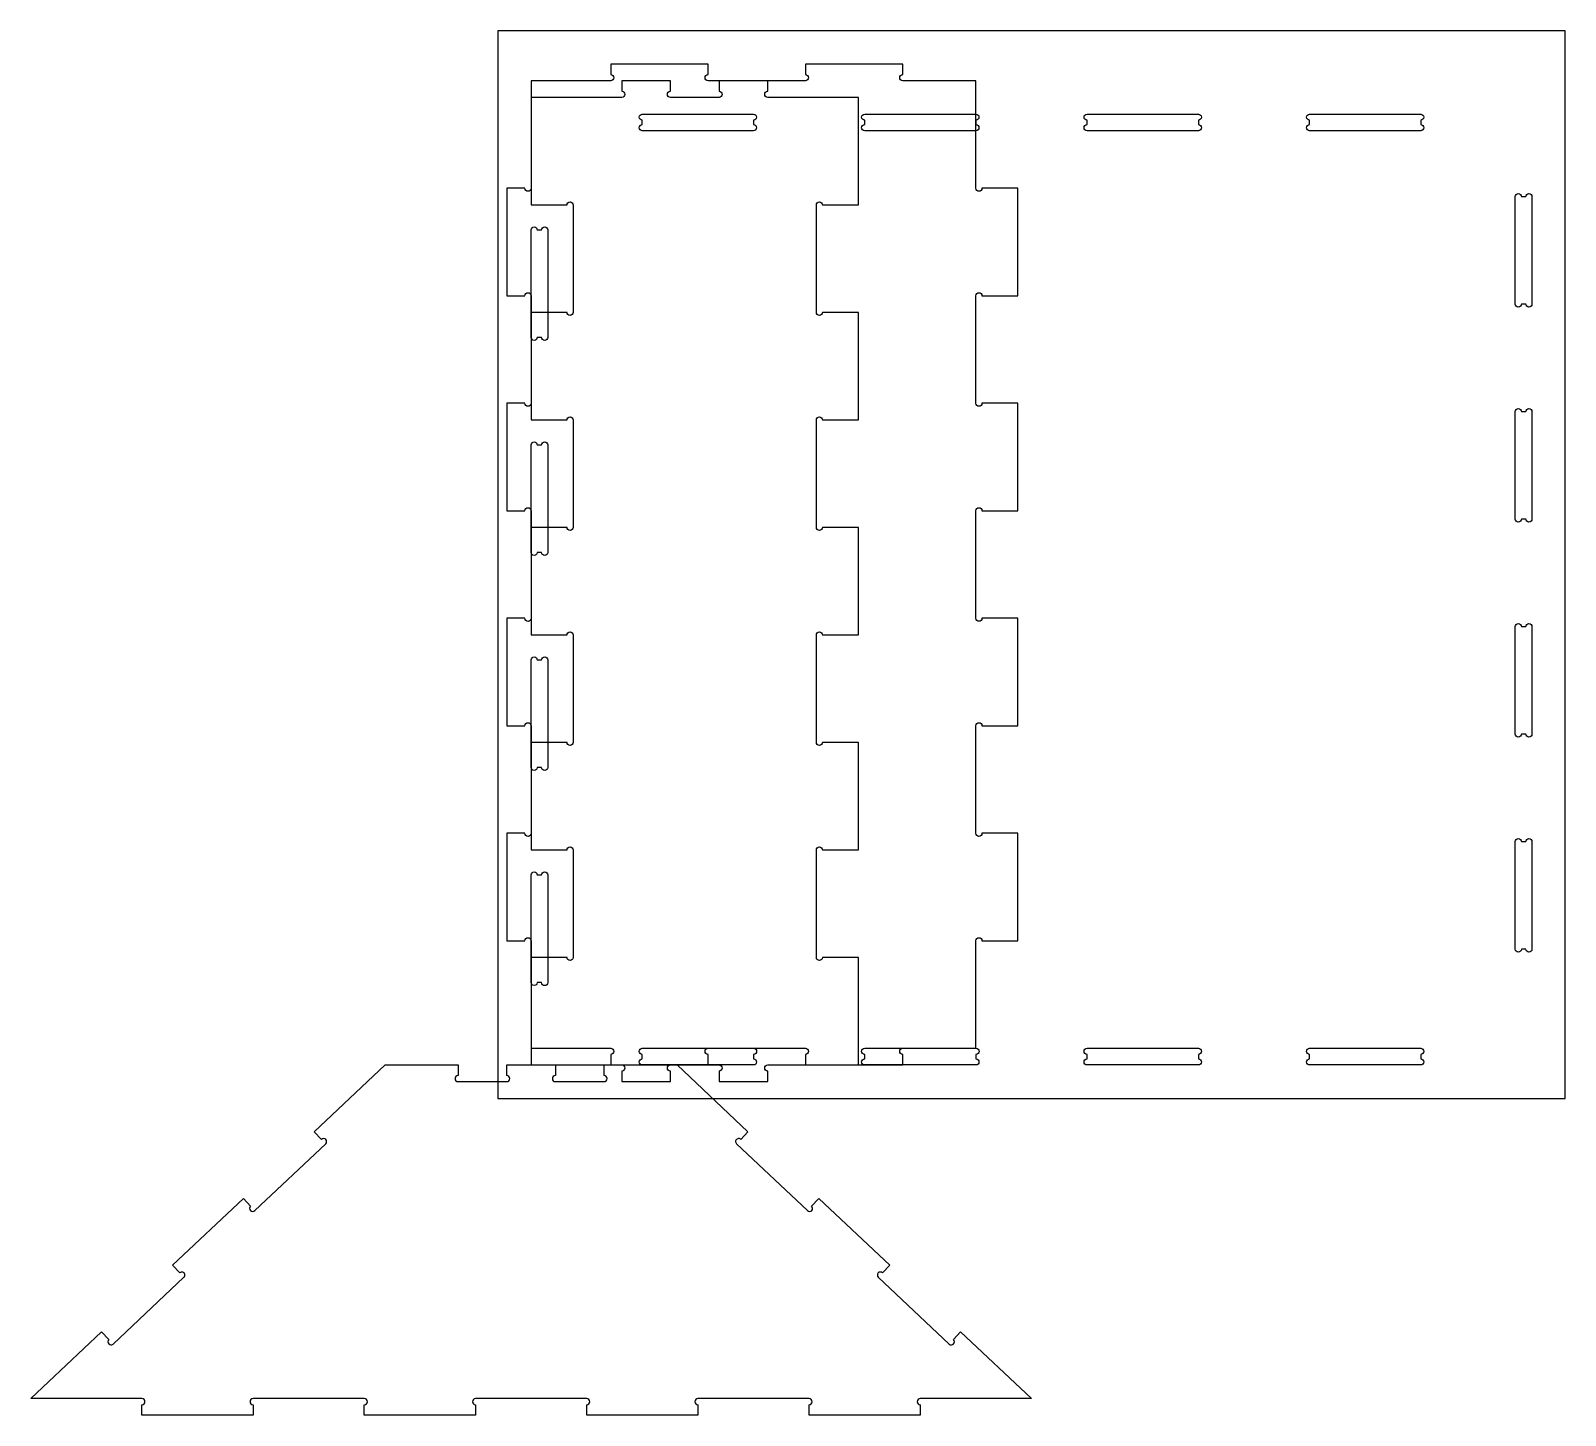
# Model space of a CAD drawing. Header units: metres. Extents: x -300 to 620, y -210 to 620.
import ezdxf

# ---------------------------------------------------------------- set-up
doc = ezdxf.new("R2010")
doc.units = ezdxf.units.M
for name, color, linetype in [('angled', 7, 'Continuous'), ('base', 7, 'Continuous'), ('top', 7, 'Continuous'), ('trap', 7, 'Continuous')]:
    doc.layers.add(name, color=color, linetype=linetype)

msp = doc.modelspace()

# ---------------------------------------------------------------- linework, layer by layer
at = {"layer": 'angled'}
msp.add_lwpolyline([(0, 10), (47.74, 10, -1), (47.74, 6.32), (47.74, 0), (106.1, 0), (106.1, 6.32, -1), (106.1, 10), (164.46, 10, -1), (164.46, 6.32), (164.46, 0), (222.83, 0), (222.83, 6.32, -1), (222.83, 10), (266.6, 10), (266.6, 74.44, -1), (270.27, 74.44), (291.82, 74.44), (291.82, 138.89), (270.27, 138.89, -1), (266.6, 138.89), (266.6, 203.33, -1), (270.27, 203.33), (291.82, 203.33), (291.82, 267.78), (270.27, 267.78, -1), (266.6, 267.78), (266.6, 332.22, -1), (270.27, 332.22), (291.82, 332.22), (291.82, 396.67), (270.27, 396.67, -1), (266.6, 396.67), (266.6, 461.11, -1), (270.27, 461.11), (291.82, 461.11), (291.82, 525.56), (270.27, 525.56, -1), (266.6, 525.56), (266.6, 590), (222.83, 590, -1), (222.83, 593.67), (222.83, 600), (164.46, 600), (164.46, 593.67, -1), (164.46, 590), (106.1, 590, -1), (106.1, 593.67), (106.1, 600), (47.74, 600), (47.74, 593.67, -1), (47.74, 590), (0, 590), (0, 525.56, -1), (-3.68, 525.56), (-14.59, 525.56), (-14.59, 461.11), (-3.68, 461.11, -1), (0, 461.11), (0, 396.67, -1), (-3.68, 396.67), (-14.59, 396.67), (-14.59, 332.22), (-3.68, 332.22, -1), (0, 332.22), (0, 267.78, -1), (-3.68, 267.78), (-14.59, 267.78), (-14.59, 203.33), (-3.68, 203.33, -1), (0, 203.33), (0, 138.89, -1), (-3.68, 138.89), (-14.59, 138.89), (-14.59, 74.44), (-3.68, 74.44, -1), (0, 74.44), (0, 10)], format="xyb", dxfattribs=at)
at = {"layer": 'base'}
msp.add_lwpolyline([(-20, -20), (620, -20), (620, 620), (-20, 620), (-20, -20)], dxfattribs=at)
for points in [[(133.33, 563.67, -1), (133.33, 560), (66.67, 560, -1), (66.67, 563.67), (66.67, 566.33, -1), (66.67, 570), (133.33, 570, -1), (133.33, 566.33), (133.33, 563.67)], [(266.67, 563.67, -1), (266.67, 560), (200, 560, -1), (200, 563.67), (200, 566.33, -1), (200, 570), (266.67, 570, -1), (266.67, 566.33), (266.67, 563.67)], [(400, 563.67, -1), (400, 560), (333.33, 560, -1), (333.33, 563.67), (333.33, 566.33, -1), (333.33, 570), (400, 570, -1), (400, 566.33), (400, 563.67)], [(533.33, 563.67, -1), (533.33, 560), (466.67, 560, -1), (466.67, 563.67), (466.67, 566.33, -1), (466.67, 570), (533.33, 570, -1), (533.33, 566.33), (533.33, 563.67)], [(593.67, 456.11, -1), (590, 456.11), (590, 520.56, -1), (593.67, 520.56), (596.33, 520.56, -1), (600, 520.56), (600, 456.11, -1), (596.33, 456.11), (593.67, 456.11)], [(6.32, 500.56, -1), (10, 500.56), (10, 436.11, -1), (6.32, 436.11), (3.67, 436.11, -1), (0, 436.11), (0, 500.56, -1), (3.67, 500.56), (6.32, 500.56)], [(593.67, 327.22, -1), (590, 327.22), (590, 391.67, -1), (593.67, 391.67), (596.33, 391.67, -1), (600, 391.67), (600, 327.22, -1), (596.33, 327.22), (593.67, 327.22)], [(6.32, 371.67, -1), (10, 371.67), (10, 307.22, -1), (6.32, 307.22), (3.67, 307.22, -1), (0, 307.22), (0, 371.67, -1), (3.67, 371.67), (6.32, 371.67)], [(593.67, 198.33, -1), (590, 198.33), (590, 262.78, -1), (593.67, 262.78), (596.33, 262.78, -1), (600, 262.78), (600, 198.33, -1), (596.33, 198.33), (593.67, 198.33)], [(6.32, 242.78, -1), (10, 242.78), (10, 178.33, -1), (6.32, 178.33), (3.67, 178.33, -1), (0, 178.33), (0, 242.78, -1), (3.67, 242.78), (6.32, 242.78)], [(593.67, 69.44, -1), (590, 69.44), (590, 133.89, -1), (593.67, 133.89), (596.33, 133.89, -1), (600, 133.89), (600, 69.44, -1), (596.33, 69.44), (593.67, 69.44)], [(6.32, 113.89, -1), (10, 113.89), (10, 49.44, -1), (6.32, 49.44), (3.67, 49.44, -1), (0, 49.44), (0, 113.89, -1), (3.67, 113.89), (6.32, 113.89)], [(66.67, 6.32, -1), (66.67, 10), (133.33, 10, -1), (133.33, 6.32), (133.33, 3.67, -1), (133.33, 0), (66.67, 0, -1), (66.67, 3.67), (66.67, 6.32)], [(200, 6.32, -1), (200, 10), (266.67, 10, -1), (266.67, 6.32), (266.67, 3.67, -1), (266.67, 0), (200, 0, -1), (200, 3.67), (200, 6.32)], [(333.33, 6.32, -1), (333.33, 10), (400, 10, -1), (400, 6.32), (400, 3.67, -1), (400, 0), (333.33, 0, -1), (333.33, 3.67), (333.33, 6.32)], [(466.67, 6.32, -1), (466.67, 10), (533.33, 10, -1), (533.33, 6.32), (533.33, 3.67, -1), (533.33, 0), (466.67, 0, -1), (466.67, 3.67), (466.67, 6.32)]]:
    msp.add_lwpolyline(points, format="xyb", dxfattribs=at)
at = {"layer": 'top'}
msp.add_lwpolyline([(0, 0), (54.38, 0, -1), (54.38, -3.68), (54.38, -10), (83.54, -10), (83.54, -3.68, -1), (83.54, 0), (112.71, 0, -1), (112.71, -3.68), (112.71, -10), (141.87, -10), (141.87, -3.68, -1), (141.87, 0), (196.25, 0), (196.25, 64.44), (174.71, 64.44, -1), (171.03, 64.44), (171.03, 128.89, -1), (174.71, 128.89), (196.25, 128.89), (196.25, 193.33), (174.71, 193.33, -1), (171.03, 193.33), (171.03, 257.78, -1), (174.71, 257.78), (196.25, 257.78), (196.25, 322.22), (174.71, 322.22, -1), (171.03, 322.22), (171.03, 386.67, -1), (174.71, 386.67), (196.25, 386.67), (196.25, 451.11), (174.71, 451.11, -1), (171.03, 451.11), (171.03, 515.56, -1), (174.71, 515.56), (196.25, 515.56), (196.25, 580), (141.87, 580, -1), (141.87, 583.67), (141.87, 590), (112.71, 590), (112.71, 583.67, -1), (112.71, 580), (83.54, 580, -1), (83.54, 583.67), (83.54, 590), (54.38, 590), (54.38, 583.67, -1), (54.38, 580), (0, 580), (0, 515.56), (21.54, 515.56, -1), (25.22, 515.56), (25.22, 451.11, -1), (21.54, 451.11), (0, 451.11), (0, 386.67), (21.54, 386.67, -1), (25.22, 386.67), (25.22, 322.22, -1), (21.54, 322.22), (0, 322.22), (0, 257.78), (21.54, 257.78, -1), (25.22, 257.78), (25.22, 193.33, -1), (21.54, 193.33), (0, 193.33), (0, 128.89), (21.54, 128.89, -1), (25.22, 128.89), (25.22, 64.44, -1), (21.54, 64.44), (0, 64.44), (0, 0)], format="xyb", dxfattribs=at)
at = {"layer": 'trap'}
msp.add_lwpolyline([(-87.5, 0), (-43.75, 0), (-43.75, -6.33, 1), (-43.75, -10), (-14.58, -10, 1), (-14.58, -6.33), (-14.58, 0), (14.58, 0), (14.58, -6.33, 1), (14.58, -10), (43.75, -10, 1), (43.75, -6.33), (43.75, 0), (87.5, 0), (130, -40), (125.67, -44.61, 1), (123.15, -47.28), (165.65, -87.28, 1), (168.17, -84.61), (172.5, -80), (215, -120), (210.67, -124.61, 1), (208.15, -127.28), (250.65, -167.28, 1), (253.17, -164.61), (257.5, -160), (300, -200), (233.33, -200, 1), (233.33, -203.68), (233.33, -210), (166.67, -210), (166.67, -203.68, 1), (166.67, -200), (100, -200, 1), (100, -203.68), (100, -210), (33.33, -210), (33.33, -203.68, 1), (33.33, -200), (-33.33, -200, 1), (-33.33, -203.68), (-33.33, -210), (-100, -210), (-100, -203.68, 1), (-100, -200), (-166.67, -200, 1), (-166.67, -203.68), (-166.67, -210), (-233.33, -210), (-233.33, -203.68, 1), (-233.33, -200), (-300, -200), (-257.5, -160), (-253.17, -164.61, 1), (-250.65, -167.28), (-208.15, -127.28, 1), (-210.67, -124.61), (-215, -120), (-172.5, -80), (-168.17, -84.61, 1), (-165.65, -87.28), (-123.15, -47.28, 1), (-125.67, -44.61), (-130, -40), (-87.5, 0)], format="xyb", dxfattribs=at)

doc.saveas('drawing.dxf')
